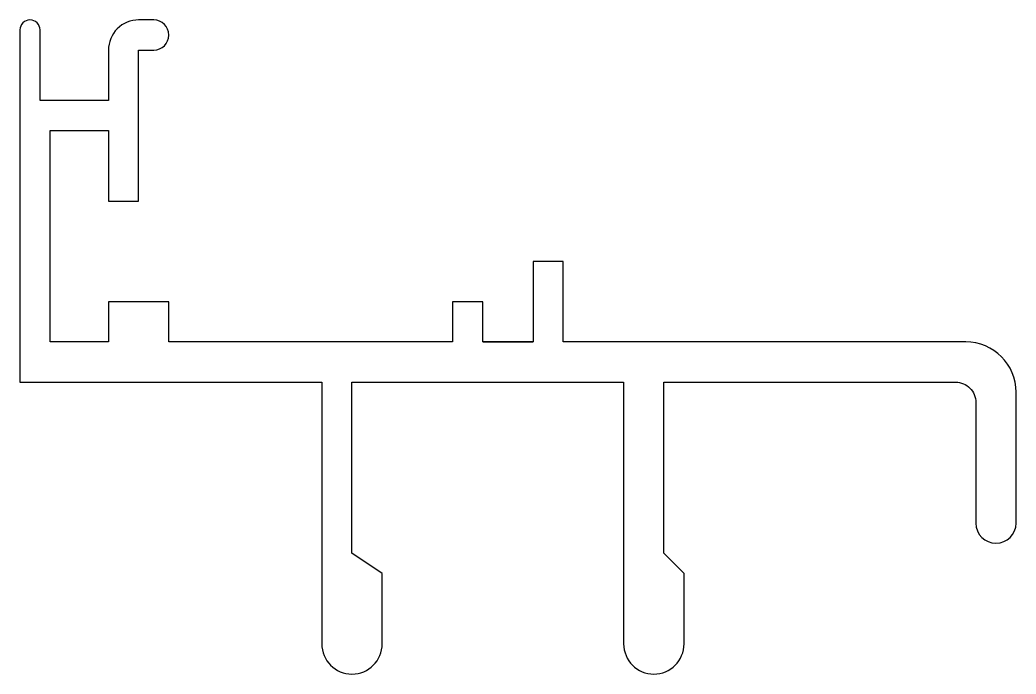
# Model space of a CAD drawing. Extents: x 227 to 276.5, y 238.6 to 271.1.
import ezdxf

# ---------------------------------------------------------------- set-up
doc = ezdxf.new("R2010")
doc.units = 0
doc.layers.add('ANA', color=220, linetype='CONTINUOUS')

msp = doc.modelspace()

# ---------------------------------------------------------------- linework, layer by layer
at = {"layer": 'ANA'}
msp.add_lwpolyline([(250.017, 255.052), (250.017, 257.052), (248.517, 257.052), (248.517, 255.052), (234.417, 255.052), (234.417, 257.052), (231.417, 257.052), (231.417, 255.052), (228.517, 255.052), (228.517, 265.552), (231.417, 265.552), (231.417, 262.052), (232.917, 262.052), (232.917, 269.552), (233.667, 269.552, 1), (233.667, 271.052), (232.917, 271.052, 0.414214), (231.417, 269.552), (231.417, 267.052), (228.017, 267.052), (228.017, 270.552, 1), (227.017, 270.552), (227.017, 253.052), (242.017, 253.052), (242.017, 240.052, 1), (245.017, 240.052), (245.017, 243.552), (243.517, 244.552), (243.517, 253.052), (257.017, 253.052), (257.017, 240.052, 1), (260.017, 240.052), (260.017, 243.552), (259.017, 244.552), (259.017, 253.052), (273.517, 253.052, -0.414214), (274.517, 252.052), (274.517, 246.052, 1), (276.517, 246.052), (276.517, 252.552, 0.414213), (274.017, 255.052), (254.017, 255.052), (254.017, 259.052), (252.517, 259.052), (252.517, 255.052), (250.017, 255.052), (252.517, 255.052)], format="xyb", dxfattribs=at)

doc.saveas('drawing.dxf')
